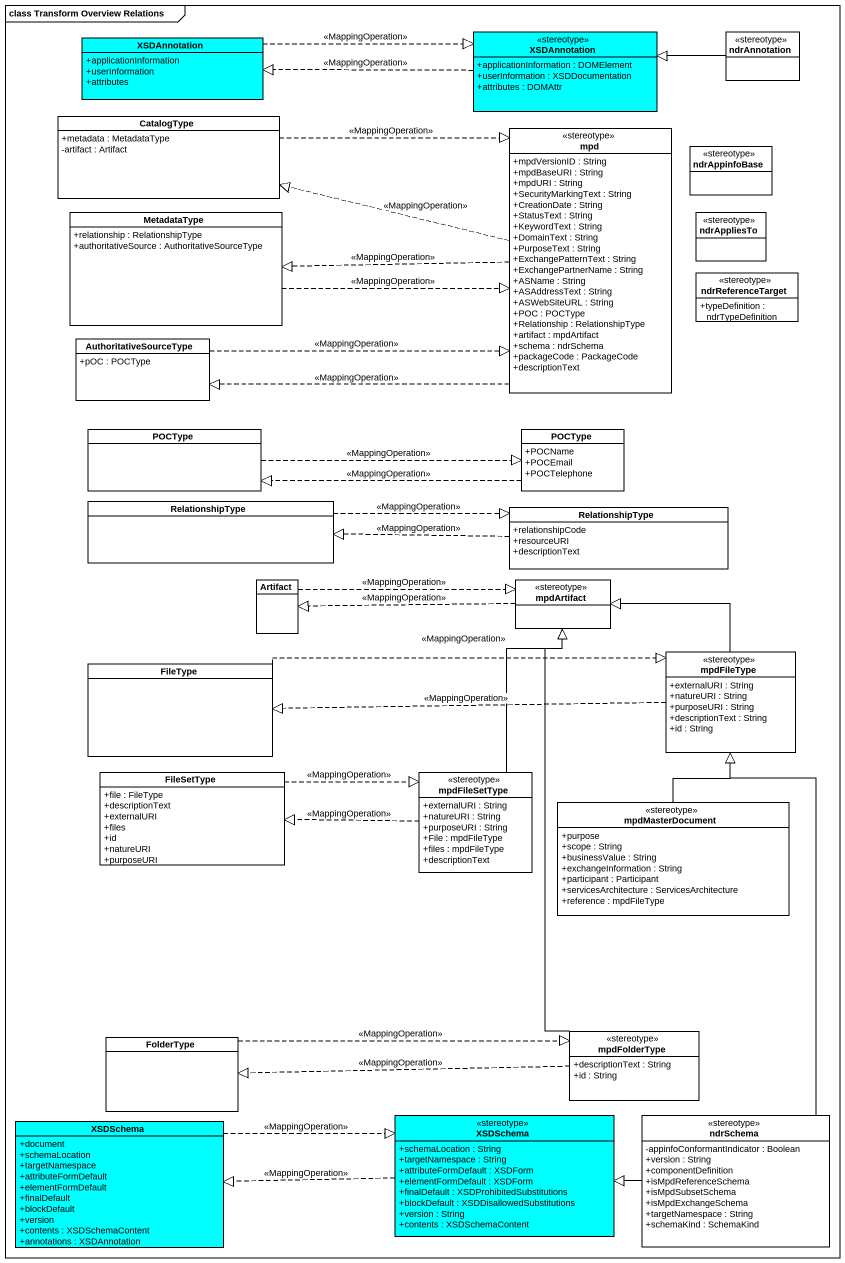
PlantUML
@startuml
mainframe class Transform Overview Relations
hide circle
hide empty members
skinparam classAttributeIconSize 0
class XSDAnnotation <<stereotype>> #00FFFF {
  +applicationInformation : DOMElement
  +userInformation : XSDDocumentation
  +attributes : DOMAttr
}
class ndrAnnotation <<stereotype>>
class "XSDAnnotation" as XSDAnnotation_2 #00FFFF {
  +applicationInformation
  +userInformation
  +attributes
}
class CatalogType {
  +metadata : MetadataType
  -artifact : Artifact
}
class mpd <<stereotype>> {
  +mpdVersionID : String
  +mpdBaseURI : String
  +mpdURI : String
  +SecurityMarkingText : String
  +CreationDate : String
  +StatusText : String
  +KeywordText : String
  +DomainText : String
  +PurposeText : String
  +ExchangePatternText : String
  +ExchangePartnerName : String
  +ASName : String
  +ASAddressText : String
  +ASWebSiteURL : String
  +POC : POCType
  +Relationship : RelationshipType
  +artifact : mpdArtifact
  +schema : ndrSchema
  +packageCode : PackageCode
  +descriptionText
}
class ndrAppinfoBase <<stereotype>>
class MetadataType {
  +relationship : RelationshipType
  +authoritativeSource : AuthoritativeSourceType
}
class ndrAppliesTo <<stereotype>>
class ndrReferenceTarget <<stereotype>> {
  +typeDefinition : ndrTypeDefinition
}
class AuthoritativeSourceType {
  +pOC : POCType
}
class POCType
class "POCType" as POCType_2 {
  +POCName
  +POCEmail
  +POCTelephone
}
class RelationshipType
class "RelationshipType" as RelationshipType_2 {
  +relationshipCode
  +resourceURI
  +descriptionText
}
class "Artifact" as Artifact_
class mpdArtifact <<stereotype>>
class mpdFileType <<stereotype>> {
  +externalURI : String
  +natureURI : String
  +purposeURI : String
  +descriptionText : String
  +id : String
}
class FileType
class FileSetType {
  +file : FileType
  +descriptionText
  +externalURI
  +files
  +id
  +natureURI
  +purposeURI
}
class mpdFileSetType <<stereotype>> {
  +externalURI : String
  +natureURI : String
  +purposeURI : String
  +File : mpdFileType
  +files : mpdFileType
  +descriptionText
}
class mpdMasterDocument <<stereotype>> {
  +purpose
  +scope : String
  +businessValue : String
  +exchangeInformation : String
  +participant : Participant
  +servicesArchitecture : ServicesArchitecture
  +reference : mpdFileType
}
class FolderType
class mpdFolderType <<stereotype>> {
  +descriptionText : String
  +id : String
}
class XSDSchema <<stereotype>> #00FFFF {
  +schemaLocation : String
  +targetNamespace : String
  +attributeFormDefault : XSDForm
  +elementFormDefault : XSDForm
  +finalDefault : XSDProhibitedSubstitutions
  +blockDefault : XSDDisallowedSubstitutions
  +version : String
  +contents : XSDSchemaContent
}
class ndrSchema <<stereotype>> {
  -appinfoConformantIndicator : Boolean
  +version : String
  +componentDefinition
  +isMpdReferenceSchema
  +isMpdSubsetSchema
  +isMpdExchangeSchema
  +targetNamespace : String
  +schemaKind : SchemaKind
}
class "XSDSchema" as XSDSchema_2 #00FFFF {
  +document
  +schemaLocation
  +targetNamespace
  +attributeFormDefault
  +elementFormDefault
  +finalDefault
  +blockDefault
  +version
  +contents : XSDSchemaContent
  +annotations : XSDAnnotation
}
XSDAnnotation .left.|> XSDAnnotation_2 : <<MappingOperation>>
ndrAnnotation -left-|> XSDAnnotation
XSDAnnotation_2 .right.|> XSDAnnotation : <<MappingOperation>>
CatalogType .right.|> mpd : <<MappingOperation>>
mpd .left.|> CatalogType : <<MappingOperation>>
mpd .left.|> MetadataType : <<MappingOperation>>
mpd .left.|> AuthoritativeSourceType : <<MappingOperation>>
MetadataType .right.|> mpd : <<MappingOperation>>
AuthoritativeSourceType .right.|> mpd : <<MappingOperation>>
POCType .right.|> POCType_2 : <<MappingOperation>>
POCType_2 .left.|> POCType : <<MappingOperation>>
RelationshipType .right.|> RelationshipType_2 : <<MappingOperation>>
RelationshipType_2 .left.|> RelationshipType : <<MappingOperation>>
Artifact_ .right.|> mpdArtifact : <<MappingOperation>>
mpdArtifact .left.|> Artifact_ : <<MappingOperation>>
mpdFileType -left-|> mpdArtifact
mpdFileType .left.|> FileType : <<MappingOperation>>
FileType .right.|> mpdFileType : <<MappingOperation>>
FileSetType .right.|> mpdFileSetType : <<MappingOperation>>
mpdFileSetType -up-|> mpdArtifact
mpdFileSetType .left.|> FileSetType : <<MappingOperation>>
mpdMasterDocument -up-|> mpdFileType
FolderType .right.|> mpdFolderType : <<MappingOperation>>
mpdFolderType -up-|> mpdArtifact
mpdFolderType .left.|> FolderType : <<MappingOperation>>
XSDSchema .left.|> XSDSchema_2 : <<MappingOperation>>
ndrSchema -up-|> mpdFileType
ndrSchema -left-|> XSDSchema
XSDSchema_2 .right.|> XSDSchema : <<MappingOperation>>
@enduml
